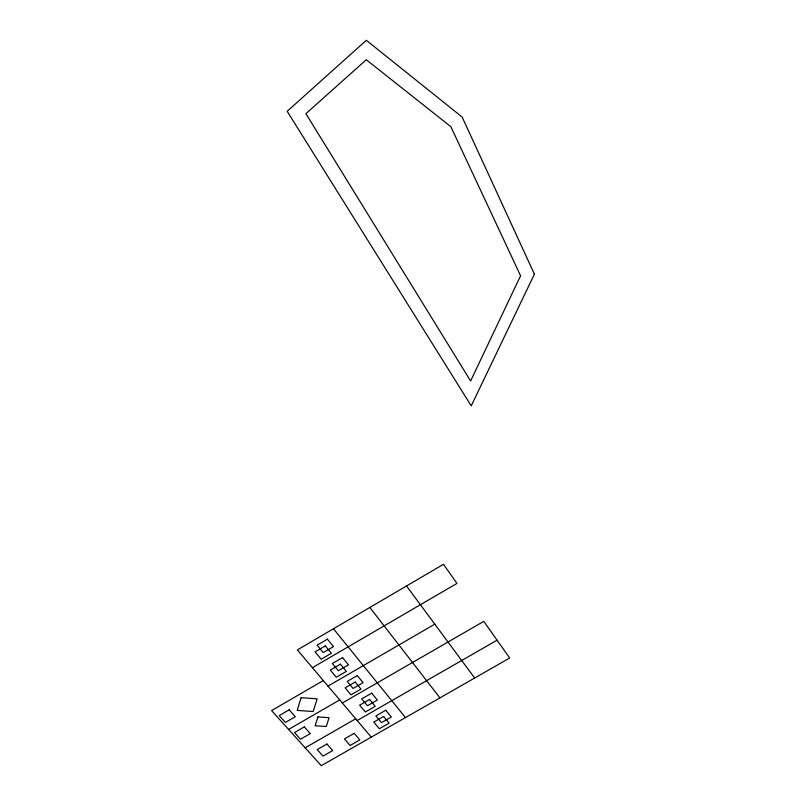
<?xml version="1.0" encoding="UTF-8"?>
<svg xmlns="http://www.w3.org/2000/svg" width="806" height="806" viewBox="0 0 806 806"><rect width="100%" height="100%" fill="white"/><g stroke="black" fill="none" stroke-linecap="round" stroke-linejoin="round"><path stroke-width="1.21" d="M312.416 667.68L456.972 583.413L443.481 564.311L297.374 649.918L371.254 737.137M323.317 680.546L271.582 710.59L321.282 765.7L509.664 658.018L483.781 621.366L342.338 703.003M328.012 686.097L434.797 624.166M288.588 729.45L339.719 699.92M305.152 747.817L355.698 718.771M357.189 720.534L497.08 640.186M333.462 628.771L405.468 717.582M369.843 607.462L439.935 697.875M406.506 585.972L474.674 678.017M301.091 697.664L297.213 710.398L313.181 711.517L317.151 698.842L301.091 697.664M317.917 716.937L315.126 725.753L326.259 726.498L329.08 717.703L317.917 716.937M520.575 275.773L470.613 380.976L305.897 113.676L366.307 59.745L450.856 126.693L520.575 275.773M534.418 274.151L471.238 405.861L287.178 111.288L366.327 40.3L462.17 117.072L534.418 274.151M327.397 639.158L317.111 645.173L323.256 652.568L333.503 646.593L327.397 639.158M325.322 645.888L315.065 651.883L321.201 659.217L331.417 653.263L325.322 645.888M342.54 657.595L332.354 663.529L338.349 670.733L348.484 664.849L342.54 657.595M340.434 664.184L330.289 670.088L336.273 677.242L346.379 671.378L340.434 664.184M289.173 709.834L279.229 715.597L285.384 722.438L295.288 716.705L289.173 709.834M357.3 675.589L347.225 681.423L353.078 688.455L363.103 682.662L357.3 675.589M355.184 682.047L345.139 687.85L350.983 694.832L360.977 689.059L355.184 682.047M304.336 726.881L294.492 732.563L300.497 739.233L310.3 733.591L304.336 726.881M371.697 693.14L361.733 698.883L367.445 705.754L377.359 700.041L371.697 693.14M369.561 699.467L359.637 705.179L365.33 712L375.223 706.318L369.561 699.467M326.924 744.019L317.191 749.6L323.005 756.109L332.697 750.557L326.924 744.019M385.752 710.267L375.898 715.93L381.47 722.629L391.283 717.008L385.752 710.267M354.187 733.329L344.424 738.921L350.106 745.479L359.829 739.918L354.187 733.329M383.606 716.463L373.783 722.105L379.344 728.755L389.127 723.153L383.606 716.463"/></g></svg>
